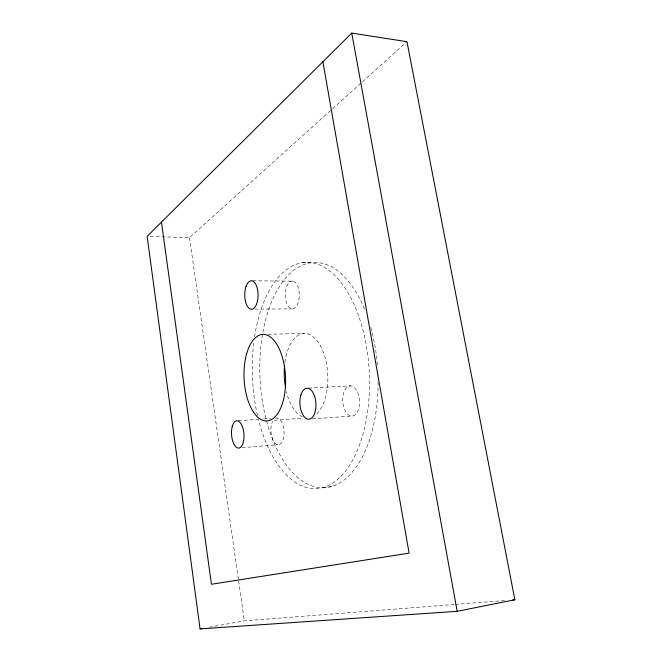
<?xml version="1.0" encoding="UTF-8"?>
<svg xmlns="http://www.w3.org/2000/svg" width="662" height="662" viewBox="0 0 662 662"><rect width="100%" height="100%" fill="white"/><g stroke="black" fill="none" stroke-linecap="round" stroke-linejoin="round"><path stroke-width="0.5" stroke-dasharray="3.31 2.48" d="M150.241 236.442L189.489 237.658L331.919 109.313M332.68 108.618L361.783 82.394M362.544 81.707L406.956 41.681M209.134 627.253L244.344 620.848L454.173 604.489M323.288 487.48L331.389 486.57M242.118 447.719L277.734 444.69M455.199 604.406L504.576 600.558M312.298 418.897L351.34 416.092A15.143 8.358 86.3 0 0 358.266 394.147A15.143 8.358 86.3 0 0 343.727 392.723A15.143 8.358 86.3 0 0 351.34 416.092M238.337 420.726L257.7 419.369M263.807 418.947L270.94 418.442M274.391 420.213L303.179 418.161M308.467 388.147L350.661 385.872M268.077 334.277L304.222 333.474M254.837 309.146L291.553 308.848M252.934 280.812L292.852 281.127A13.919 7.001 -90 0 1 298.041 302.915A13.919 7.001 -90 0 1 285.959 300.97A13.919 7.001 -90 0 1 292.852 281.127M302.501 262.673L310.561 262.822M189.489 237.658L238.494 579.97M238.643 580.996L244.344 620.848M275.367 418.276A13.397 6.521 85.6 0 1 284.048 433.287A13.397 6.521 85.6 0 1 275.053 443.126A13.397 6.521 85.6 0 1 272.545 421.371M302.493 416.903A42.302 21.755 87.3 0 1 286.406 391.664M284.908 362.404A42.302 21.755 87.3 0 1 320.102 345.307A42.302 21.755 87.3 0 1 315.021 415.331M378.101 381.957A112.739 59.001 87.3 0 1 301.748 480.595A112.739 59.001 87.3 0 1 269.889 306.225A112.739 59.001 87.3 0 1 365.002 310.255M370.819 327.475A112.739 59.001 87.3 0 1 377.522 366.674M254.556 336.817A113.268 58.496 87.3 0 1 341.948 283.659A113.268 58.496 87.3 0 1 350.372 464.095A113.268 58.496 87.3 0 1 258.403 419.261M257.468 415.372A113.268 58.496 87.3 0 1 253.836 341.956"/><path stroke-width="0.99" d="M351.754 33.1L147.138 236.351L200.081 628.9L457.202 611.316L514.862 599.755L406.956 41.681L351.754 33.1L457.202 611.316M200.081 628.9L202.092 628.536M512.802 599.921L514.862 599.755M322.89 61.765L409.099 553.142L211.443 584.256L161.454 222.134M285.545 387.609A42.302 21.755 87.3 0 1 284.569 365.366M232.197 426.667A13.703 6.198 85.8 0 0 238.055 448.066A13.703 6.198 85.8 0 0 243.028 428.595A13.703 6.198 85.8 0 0 232.197 426.667M300.829 395.197A15.532 7.994 86.4 0 0 308.186 419.195A15.532 7.994 86.4 0 0 314.748 396.728A15.532 7.994 86.4 0 0 300.829 395.197M246.595 353.88A43.311 20.745 87.3 0 0 265.139 420.875A43.311 20.745 87.3 0 0 282.657 358.25A43.311 20.745 87.3 0 0 246.595 353.88M245.991 286.629A14.25 6.67 89.8 0 0 250.757 309.179A14.25 6.67 89.8 0 0 257.485 289.211A14.25 6.67 89.8 0 0 245.991 286.629"/></g></svg>
